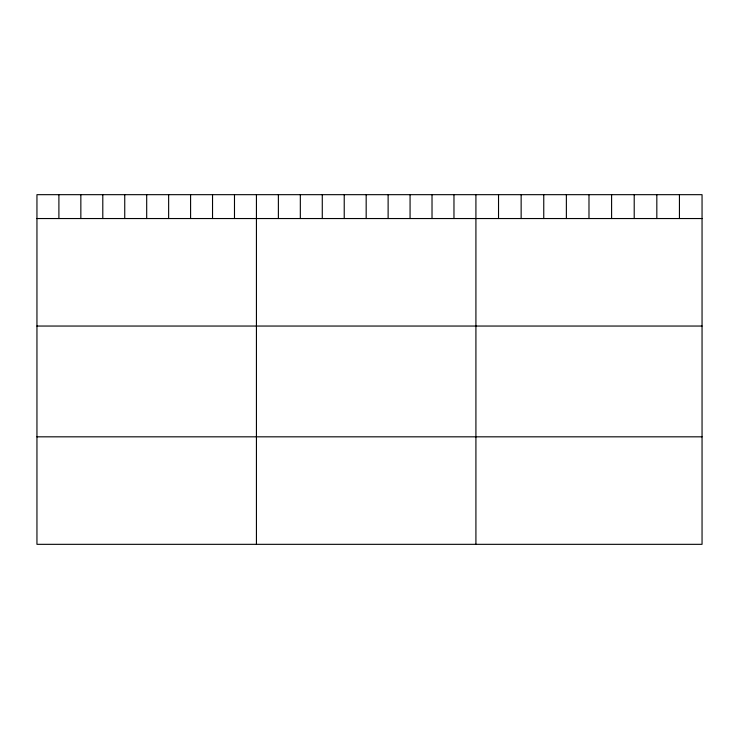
<?xml version="1.0" encoding="UTF-8"?>
<svg xmlns="http://www.w3.org/2000/svg" width="739" height="739" viewBox="0 0 739 739"><rect width="100%" height="100%" fill="white"/><g stroke="black" fill="none" stroke-linecap="round" stroke-linejoin="round"><path stroke-width="1.11" d="M702.05 218.541L702.05 544.329L36.95 544.329L36.95 194.671L702.05 194.671L702.05 218.541L36.95 218.541M36.95 326.047L702.05 326.047M36.95 436.823L702.05 436.823M679.437 194.671L679.437 218.541M656.823 194.671L656.823 218.541M634.21 194.671L634.21 218.541M611.596 194.671L611.596 218.541M588.983 194.671L588.983 218.541M566.37 194.671L566.37 218.541M543.756 194.671L543.756 218.541M521.143 194.671L521.143 218.541M498.529 194.671L498.529 218.541M475.916 194.671L475.916 544.329M453.968 194.671L453.968 218.541M432.019 194.671L432.019 218.541M410.071 194.671L410.071 218.541M388.123 194.671L388.123 218.541M366.174 194.671L366.174 218.541M344.226 194.671L344.226 218.541M322.278 194.671L322.278 218.541M300.33 194.671L300.33 218.541M278.381 194.671L278.381 218.541M256.433 194.671L256.433 544.329M234.485 194.671L234.485 218.541M212.536 194.671L212.536 218.541M190.588 194.671L190.588 218.541M168.64 194.671L168.64 218.541M146.691 194.671L146.691 218.541M124.743 194.671L124.743 218.541M102.795 194.671L102.795 218.541M80.847 194.671L80.847 218.541M58.898 194.671L58.898 218.541"/></g></svg>
